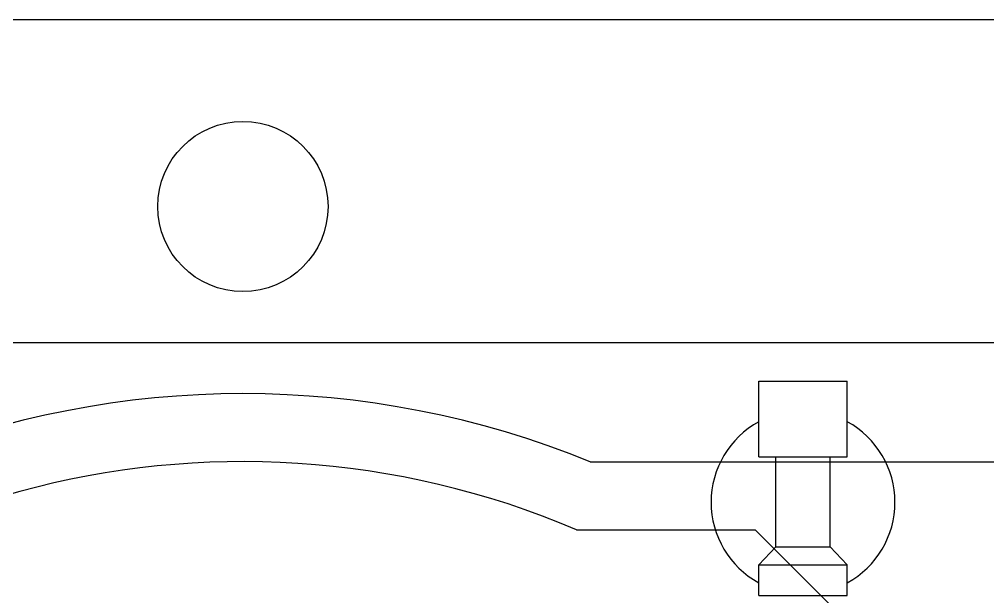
# Model space of a CAD drawing. Header units: millimetres. Extents: x 976 to 9349, y -1578 to 2211.
# Drawn here: x 2760.11 to 2788.54, y 850.38 to 867.35 of the extents above; entities that cross this region are included whole.
import ezdxf

# ---------------------------------------------------------------- set-up
doc = ezdxf.new("R2010")
doc.units = ezdxf.units.MM
for name, color, linetype in [('Meble wnętrze', 52, 'Continuous'), ('Płytki', 254, 'Continuous'), ('Urządzenia', 183, 'Continuous')]:
    doc.layers.add(name, color=color, linetype=linetype)

# ---------------------------------------------------------------- blocks, each defined once
blk = doc.blocks.new('Z$W@#823')
for p, q in [((1.4, 6.302), (4, 6.302)), ((1.4, 4.072), (1.4, 6.302)), ((4, 4.072), (4, 6.302)), ((1.4, 4.072), (4, 4.072)), ((1.9, 1.43), (1.9, 4.072)), ((3.5, 1.43), (3.5, 4.072)), ((1.4, 0.897), (1.9, 1.43)), ((1.9, 1.43), (3.5, 1.43)), ((4, 0.897), (3.5, 1.43)), ((1.4, 0), (1.4, 0.897)), ((1.4, 0.897), (4, 0.897)), ((4, 0), (4, 0.897)), ((1.4, 0), (4, 0))]:
    blk.add_line(p, q)
for start, end in [(118.7822, 241.2178), (298.7822, 61.2178)]:
    blk.add_arc((2.7, 2.739), 2.7, start, end)
blk = doc.blocks.new('Z$W@#27038')
for p, q in [((1, 84.7), (58.7, 84.7)), ((40.048, 71.7), (59.7, 71.7)), ((39.648, 69.7), (44.891, 69.7)), ((55.433, 59.158), (44.891, 69.7))]:
    blk.add_line(p, q)
blk.add_circle((29.85, 79.2), 2.5)
for radius, start, end in [(27, 67.8084, 112.1916), (25, 66.9261, 12.9677)]:
    blk.add_arc((29.85, 46.7), radius, start, end)

msp = doc.modelspace()

# ---------------------------------------------------------------- linework, layer by layer
at = {"layer": 'Płytki'}
msp.add_line((2732.672, 857.85), (2818.472, 857.85), dxfattribs=at)

# ---------------------------------------------------------------- block references
at = {"layer": 'Meble wnętrze'}
msp.add_blockref('Z$W@#823', (2780.422, 850.42), dxfattribs=at)
at = {"layer": 'Urządzenia'}
msp.add_blockref('Z$W@#27038', (2736.822, 782.65), dxfattribs=at)

doc.saveas('drawing.dxf')
